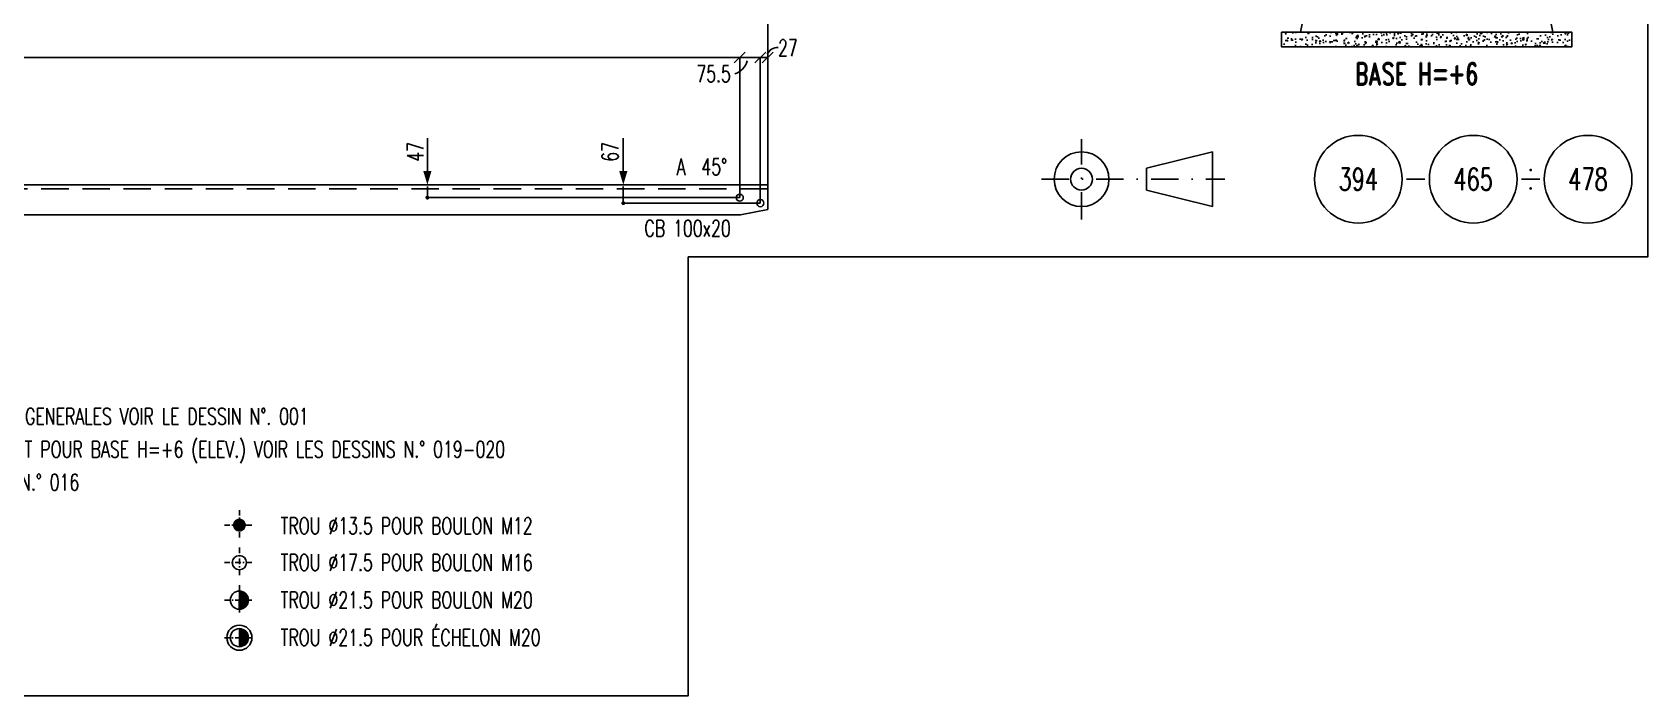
# Model space of a CAD drawing. Extents: x 554281 to 570501, y -61245 to -49765.
# Drawn here: x 564608 to 570501, y -61245 to -58826 of the extents above; entities that cross this region are included whole.
import ezdxf
from ezdxf.enums import TextEntityAlignment as Align

# ---------------------------------------------------------------- set-up
doc = ezdxf.new("R2010")
doc.units = 0
doc.header["$LTSCALE"] = 200
doc.header["$MEASUREMENT"] = 0
doc.linetypes.add('DASHDOT', pattern=[1, 0.5, -0.25, 0, -0.25])
doc.linetypes.add('DASHED', pattern=[0.75, 0.5, -0.25])
doc.layers.get('0').update_dxf_attribs({"linetype": 'CONTINUOUS'})
for name, color, linetype in [('ASSI', 6, 'CONTINUOUS'), ('BOLLINI_1', 7, 'CONTINUOUS'), ('FORI', 2, 'CONTINUOUS'), ('LINEA_ANG', 2, 'CONTINUOUS'), ('LM', 7, 'CONTINUOUS'), ('LS', 7, 'CONTINUOUS'), ('MZ', 6, 'DASHDOT'), ('QT_MAL', 7, 'CONTINUOUS'), ('QT_MPR', 7, 'CONTINUOUS'), ('TRAT-Y', 7, 'DASHED')]:
    doc.layers.add(name, color=color, linetype=linetype)
doc.styles.add('QUOTE', font='ROMANS8.SHX', dxfattribs={"width": 0.7})
doc.styles.add('RD', font='ROMAND8.SHX', dxfattribs={"width": 0.7})
doc.styles.add('RQL', font='ROMANS8.SHX', dxfattribs={"width": 0.7})
doc.styles.add('RS', font='ROMANS8.shx', dxfattribs={"width": 0.7})
doc.styles.get("Standard").update_dxf_attribs({"font": 'ROMANS8.SHX', "width": 0.7})
doc.dimstyles.new('FRECCE1', dxfattribs={"dimtxt": 60, "dimasz": 6.66, "dimexe": 0, "dimexo": 0, "dimgap": 1, "dimtad": 1, "dimzin": 0, "dimdsep": 46, "dimtxsty": 'RS', "dimblk1": 'QUOTP', "dimblk2": 'QUOTF', "dimsah": 1, "dimcen": 0, "dimclrd": 2, "dimclre": 2, "dimclrt": 7, "dimadec": 0, "dimazin": 0, "dimtfac": 1, "dimtix": 1, "dimtmove": 2, "dimatfit": 3, "dimldrblk": 'QUOTP', "dimfxl": 1, "dimtolj": 1, "dimtzin": 0, "dimarcsym": 0})
doc.dimstyles.new('TRATTO', dxfattribs={"dimscale": 0, "dimtxt": 60, "dimasz": 40, "dimexe": 0, "dimexo": 0, "dimgap": 5, "dimtad": 1, "dimrnd": 0.5, "dimdsep": 46, "dimtxsty": 'RS', "dimblk1": 'OBLIQUE', "dimblk2": 'OBLIQUE', "dimsah": 1, "dimcen": 0.09, "dimclrd": 2, "dimclre": 2, "dimclrt": 7, "dimadec": 0, "dimazin": 0, "dimtfac": 1, "dimtix": 1, "dimtmove": 2, "dimatfit": 3, "dimfxl": 1, "dimtolj": 1, "dimtzin": 0, "dimarcsym": 0})

# ---------------------------------------------------------------- blocks, each defined once
blk = doc.blocks.new('12')
at = {"color": 0}
for p, q in [((-1, 0.06), (-0.06, 1)), ((-1, 0.01), (-0.01, 1)), ((-1, -0.03), (0.03, 1)), ((-1, -0.07), (0.07, 1)), ((0.09, -1), (-1, 0.09)), ((0.05, -1), (-1, 0.05)), ((0, -1), (-1, 0)), ((-0.99, 0.16), (-0.16, 0.99)), ((-0.99, 0.11), (-0.11, 0.99)), ((-0.99, -0.11), (0.11, 0.99)), ((-0.99, -0.15), (0.15, 0.99)), ((0.17, -0.99), (-0.99, 0.17)), ((0.13, -0.99), (-0.99, 0.13)), ((-0.98, 0.22), (-0.22, 0.98)), ((-0.98, -0.19), (0.19, 0.98)), ((0.21, -0.98), (-0.98, 0.21)), ((-0.97, -0.23), (0.23, 0.97)), ((0.24, -0.97), (-0.97, 0.24)), ((-0.96, 0.28), (-0.28, 0.96)), ((-0.96, -0.27), (0.27, 0.96)), ((0.28, -0.96), (-0.96, 0.28)), ((-0.95, -0.3), (0.3, 0.95)), ((0.31, -0.95), (-0.95, 0.31)), ((-0.94, 0.34), (-0.34, 0.94)), ((-0.94, -0.33), (0.33, 0.94)), ((0.35, -0.94), (-0.94, 0.35)), ((-0.93, -0.37), (0.37, 0.93)), ((0.38, -0.93), (-0.93, 0.38)), ((-0.92, -0.4), (0.4, 0.92)), ((-0.91, 0.42), (-0.42, 0.91)), ((0.41, -0.91), (-0.91, 0.41)), ((-0.9, -0.43), (0.43, 0.9)), ((0.44, -0.9), (-0.9, 0.44)), ((-0.89, -0.46), (0.46, 0.89)), ((0.47, -0.88), (-0.88, 0.47)), ((-0.87, -0.49), (0.49, 0.87)), ((0.5, -0.87), (-0.87, 0.5)), ((-0.86, 0.52), (-0.52, 0.86)), ((-0.86, -0.52), (0.52, 0.86)), ((0.53, -0.85), (-0.85, 0.53)), ((-0.84, -0.54), (0.54, 0.84)), ((0.55, -0.83), (-0.83, 0.55)), ((-0.82, -0.57), (0.57, 0.82)), ((0.58, -0.81), (-0.81, 0.58)), ((-0.8, -0.6), (0.6, 0.8)), ((0.61, -0.79), (-0.79, 0.61)), ((-0.78, -0.62), (0.62, 0.78)), ((0.63, -0.78), (-0.78, 0.63)), ((-0.76, -0.65), (0.65, 0.76)), ((0.66, -0.75), (-0.75, 0.66)), ((-0.74, -0.67), (0.67, 0.74)), ((0.68, -0.73), (-0.73, 0.68)), ((-0.72, -0.69), (0.69, 0.72)), ((0.7, -0.71), (-0.71, 0.7)), ((-0.7, -0.72), (0.72, 0.7)), ((0.73, -0.69), (-0.69, 0.73)), ((0.75, -0.67), (-0.67, 0.75)), ((-0.67, -0.74), (0.74, 0.67)), ((-0.65, -0.76), (0.76, 0.65)), ((0.77, -0.64), (-0.64, 0.77)), ((-0.63, -0.78), (0.78, 0.63)), ((0.79, -0.62), (-0.62, 0.79)), ((-0.6, -0.8), (0.8, 0.6)), ((0.81, -0.59), (-0.59, 0.81)), ((-0.57, -0.82), (0.82, 0.57)), ((0.83, -0.56), (-0.56, 0.83)), ((-0.55, -0.84), (0.84, 0.55)), ((0.84, -0.54), (-0.54, 0.84)), ((-0.52, -0.85), (0.85, 0.52)), ((0.86, -0.51), (-0.51, 0.86)), ((-0.49, -0.87), (0.87, 0.49)), ((0.88, -0.48), (-0.48, 0.88)), ((-0.46, -0.89), (0.89, 0.46)), ((0.89, -0.45), (-0.45, 0.89)), ((-0.43, -0.9), (0.9, 0.43)), ((0.91, -0.42), (-0.42, 0.91)), ((-0.4, -0.92), (0.92, 0.4)), ((0.92, -0.39), (-0.39, 0.92)), ((-0.37, -0.93), (0.93, 0.37)), ((0.93, -0.36), (-0.36, 0.93)), ((-0.34, -0.94), (0.94, 0.34)), ((0.95, -0.33), (-0.33, 0.95)), ((-0.3, -0.95), (0.95, 0.3)), ((0.96, -0.29), (-0.29, 0.96)), ((-0.27, -0.96), (0.96, 0.27)), ((0.97, -0.26), (-0.26, 0.97)), ((-0.23, -0.97), (0.97, 0.23)), ((0.98, -0.22), (-0.22, 0.98)), ((-0.2, -0.98), (0.98, 0.2)), ((0.98, -0.18), (-0.18, 0.98)), ((-0.16, -0.99), (0.99, 0.16)), ((0.99, -0.14), (-0.14, 0.99)), ((-0.12, -0.99), (0.99, 0.12)), ((0.99, -0.1), (-0.1, 0.99)), ((-0.08, -1), (1, 0.08)), ((1, -0.06), (-0.06, 1)), ((-0.04, -1), (1, 0.04)), ((1, -0.02), (-0.02, 1)), ((1, 0.02), (0.02, 1)), ((1, 0.07), (0.07, 1)), ((0.99, 0.12), (0.12, 0.99)), ((0.98, 0.17), (0.17, 0.98)), ((0.97, 0.23), (0.23, 0.97)), ((0.96, 0.29), (0.29, 0.96)), ((0.93, 0.36), (0.36, 0.93)), ((0.9, 0.44), (0.44, 0.9)), ((0.84, 0.55), (0.55, 0.84)), ((-0.04, -1), (-1, -0.04)), ((-0.09, -1), (-1, -0.09)), ((-0.14, -0.99), (-0.99, -0.14)), ((-0.2, -0.98), (-0.98, -0.2)), ((-0.25, -0.97), (-0.97, -0.25)), ((-0.32, -0.95), (-0.95, -0.32)), ((-0.39, -0.92), (-0.92, -0.39)), ((-0.48, -0.88), (-0.88, -0.48)), ((-0.6, -0.8), (-0.8, -0.6)), ((0.01, -1), (1, -0.01)), ((0.05, -1), (1, -0.05)), ((0.1, -0.99), (0.99, -0.1)), ((0.15, -0.99), (0.99, -0.15)), ((0.21, -0.98), (0.98, -0.21)), ((0.27, -0.96), (0.96, -0.27)), ((0.33, -0.94), (0.94, -0.33)), ((0.41, -0.91), (0.91, -0.41)), ((0.5, -0.87), (0.87, -0.5)), ((0.66, -0.75), (0.75, -0.66))]:
    blk.add_line(p, q, dxfattribs=at)
blk.add_circle((0, 0), 1)
blk = doc.blocks.new('16')
blk.add_circle((0, 0), 1)
blk = doc.blocks.new('20')
at = {"color": 0}
for p, q in [((0, 0.98), (0.02, 1)), ((0, 0.94), (0.06, 1)), ((1, -0.01), (0, 0.99)), ((0, 0.89), (0.1, 0.99)), ((0, 0.85), (0.14, 0.99)), ((0, 0.8), (0.18, 0.98)), ((0, 0.76), (0.22, 0.98)), ((0, 0.71), (0.25, 0.97)), ((0, 0.67), (0.29, 0.96)), ((1, -0.05), (0, 0.95)), ((0, 0.62), (0.32, 0.95)), ((0, 0.58), (0.36, 0.93)), ((0, 0.53), (0.39, 0.92)), ((0, 0.49), (0.42, 0.91)), ((1, -0.09), (0, 0.9)), ((0, 0.44), (0.45, 0.89)), ((0, 0.4), (0.48, 0.88)), ((0.99, -0.13), (0, 0.86)), ((0, 0.35), (0.51, 0.86)), ((0, 0.31), (0.54, 0.84)), ((0, 0.26), (0.56, 0.83)), ((0.99, -0.17), (0, 0.81)), ((0, 0.22), (0.59, 0.81)), ((0, 0.17), (0.61, 0.79)), ((0.98, -0.21), (0, 0.77)), ((0, 0.13), (0.64, 0.77)), ((0, 0.08), (0.66, 0.75)), ((0, 0.04), (0.69, 0.73)), ((0.97, -0.25), (0, 0.72)), ((0, -0.01), (0.71, 0.7)), ((0.96, -0.28), (0, 0.68)), ((0, -0.05), (0.73, 0.68)), ((0, -0.1), (0.75, 0.66)), ((0.95, -0.32), (0, 0.63)), ((0, -0.14), (0.77, 0.63)), ((0, -0.19), (0.79, 0.61)), ((0.94, -0.35), (0, 0.59)), ((0, -0.23), (0.81, 0.58)), ((0, -0.28), (0.83, 0.56)), ((0.92, -0.38), (0, 0.54)), ((0, -0.32), (0.85, 0.53)), ((0.91, -0.41), (0, 0.5)), ((0, -0.36), (0.87, 0.5)), ((0, -0.41), (0.88, 0.47)), ((0.9, -0.44), (0, 0.45)), ((0, -0.45), (0.9, 0.44)), ((0.88, -0.47), (0, 0.41)), ((0, -0.5), (0.91, 0.41)), ((0, -0.54), (0.92, 0.38)), ((0.87, -0.5), (0, 0.36)), ((0, -0.59), (0.94, 0.35)), ((0.85, -0.53), (0, 0.32)), ((0, -0.63), (0.95, 0.31)), ((0, -0.68), (0.96, 0.28)), ((0.83, -0.56), (0, 0.27)), ((0, -0.72), (0.97, 0.25)), ((0.81, -0.58), (0, 0.23)), ((0, -0.77), (0.98, 0.21)), ((0.79, -0.61), (0, 0.18)), ((0, -0.81), (0.99, 0.17)), ((0.77, -0.63), (0, 0.14)), ((0, -0.86), (0.99, 0.13)), ((0.75, -0.66), (0, 0.09)), ((0, -0.9), (1, 0.09)), ((0.73, -0.68), (0, 0.05)), ((0, -0.95), (1, 0.05)), ((0.71, -0.7), (0, 0.01)), ((0, -0.99), (1, 0.01)), ((1, 0.04), (0.04, 1)), ((1, 0.09), (0.09, 1)), ((0.99, 0.14), (0.14, 0.99)), ((0.98, 0.19), (0.19, 0.98)), ((0.97, 0.25), (0.25, 0.97)), ((0.95, 0.31), (0.31, 0.95)), ((0.92, 0.38), (0.38, 0.92)), ((0.88, 0.47), (0.47, 0.88)), ((0.81, 0.59), (0.59, 0.81)), ((0.69, -0.73), (0, -0.04)), ((0.66, -0.75), (0, -0.08)), ((0.64, -0.77), (0, -0.13)), ((0.61, -0.79), (0, -0.17)), ((0.59, -0.81), (0, -0.22)), ((0.56, -0.83), (0, -0.26)), ((0.54, -0.84), (0, -0.31)), ((0.51, -0.86), (0, -0.35)), ((0.48, -0.88), (0, -0.4)), ((0.45, -0.89), (0, -0.44)), ((0.42, -0.91), (0, -0.49)), ((0.39, -0.92), (0, -0.53)), ((0.36, -0.93), (0, -0.58)), ((0.32, -0.95), (0, -0.62)), ((0.29, -0.96), (0, -0.67)), ((0.25, -0.97), (0, -0.71)), ((0.22, -0.98), (0, -0.76)), ((0.18, -0.98), (0, -0.8)), ((0.14, -0.99), (0, -0.85)), ((0.1, -0.99), (0, -0.89)), ((0.04, -1), (1, -0.04)), ((0.09, -1), (1, -0.09)), ((0.14, -0.99), (0.99, -0.14)), ((0.19, -0.98), (0.98, -0.19)), ((0.25, -0.97), (0.97, -0.25)), ((0.31, -0.95), (0.95, -0.31)), ((0.38, -0.92), (0.92, -0.38)), ((0.47, -0.88), (0.88, -0.47)), ((0.59, -0.81), (0.81, -0.59))]:
    blk.add_line(p, q, dxfattribs=at)
blk.add_line((0, 1), (0, -1))
blk.add_circle((0, 0), 1)
blk = doc.blocks.new('xxx')
blk.add_circle((0, 0), 8)
at = {"color": 3, "style": 'RQL', "width": 0.7}
blk.add_attdef('POS', text='', height=4, dxfattribs=at).set_placement((0, 0), align=Align.MIDDLE)
at = {"color": 3, "style": 'RQL', "width": 0.7, "flags": 1}
blk.add_attdef('POS1', (-0.39, -5.42), '', height=2, dxfattribs=at)
at = {"style": 'RQL', "width": 0.7, "flags": 1}
blk.add_attdef('TIPO', (-0.39, -8.66), '', height=2, dxfattribs=at)
blk = doc.blocks.new('ASSE98')
blk.add_line((0, 0), (1, 0))
at = {"color": 7, "style": 'QUOTE', "width": 0.5, "flags": 1}
for tag, p in [('TI', (1.3831, 6.8273)), ('DI_S', (1.3831, 6.4218)), ('D_S', (1.3831, 6.0209)), ('E_S', (1.3831, 5.6806)), ('NFORI', (1.3645, 5.2979)), ('ALAR', (1.3635, 4.9325)), ('FAM', (1.3775, 4.5465)), ('ALA', (1.3831, 4.1926)), ('DISP2', (1.3831, 3.8497)), ('DISP1', (1.3831, 3.5069)), ('PINZAF', (1.3831, 3.164)), ('PINZAI', (1.3831, 2.8211)), ('TRP', (1.3831, 2.4783)), ('NP', (1.3831, 2.1354)), ('SV', (1.3831, 1.7926)), ('PESO', (1.3831, 1.4497)), ('QUA', (1.3831, 1.1069)), ('LUN', (1.3831, 0.764)), ('PROF', (1.3831, 0.4211)), ('POS', (1.3831, 0.0783))]:
    blk.add_attdef(tag, p, '', height=0.2, dxfattribs=at)
at = {"color": 7, "flags": 1}
for tag, p in [('LAV1', (3.0743, 6.8285)), ('LAV2', (3.0743, 6.4951)), ('LAV3', (3.0743, 6.1618)), ('LAV4', (3.0743, 5.8285)), ('LAV5', (3.0743, 5.4951)), ('LAV6', (3.0743, 5.1618)), ('LAV7', (3.0743, 4.8285)), ('LAV8', (3.0743, 4.4951)), ('LAV9', (3.0743, 4.1618)), ('LAV10', (3.0743, 3.8285))]:
    blk.add_attdef(tag, p, '', height=0.2, dxfattribs=at)
blk = doc.blocks.new('_OBLIQUE')
at = {"color": 0, "linetype": 'ByBlock'}
blk.add_line((-0.5, -0.5), (0.5, 0.5), dxfattribs=at)
blk = doc.blocks.new('*D58')
at = {"layer": 'QT_MPR', "color": 2, "lineweight": -2, "transparency": 16777216}
for p, q in [((561640.8, -59437), (561640.8, -58918)), ((561640.8, -58918), (567188.5, -58918)), ((567188.5, -59429), (567188.5, -58918))]:
    blk.add_line(p, q, dxfattribs=at)
at = {"layer": 'QT_MPR', "color": 2, "lineweight": -2, "transparency": 16777216, "xscale": 40, "yscale": 40, "zscale": 40, "rotation": 180}
blk.add_blockref('_OBLIQUE', (561640.8, -58918), dxfattribs=at)
at = {"layer": 'QT_MPR', "color": 2, "lineweight": -2, "transparency": 16777216, "xscale": 40, "yscale": 40, "zscale": 40}
blk.add_blockref('_OBLIQUE', (567188.5, -58918), dxfattribs=at)
at = {"layer": 'QT_MPR', "color": 7, "transparency": 16777216, "insert": (564414.7, -58883), "char_height": 60, "attachment_point": 5, "style": 'RS'}
blk.add_mtext('\\A1;5547.5', dxfattribs=at)
blk = doc.blocks.new('*D59')
at = {"layer": 'QT_MPR', "color": 2, "lineweight": -2, "transparency": 16777216}
for p, q in [((567188.5, -59429), (567188.5, -58918)), ((567188.5, -58918), (567263.7, -58918)), ((567263.7, -59449), (567263.7, -58918))]:
    blk.add_line(p, q, dxfattribs=at)
at = {"layer": 'QT_MPR', "color": 2, "lineweight": -2, "transparency": 16777216, "xscale": 40, "yscale": 40, "zscale": 40, "rotation": 180}
blk.add_blockref('_OBLIQUE', (567188.5, -58918), dxfattribs=at)
at = {"layer": 'QT_MPR', "color": 2, "lineweight": -2, "transparency": 16777216, "xscale": 40, "yscale": 40, "zscale": 40}
blk.add_blockref('_OBLIQUE', (567263.7, -58918), dxfattribs=at)
at = {"layer": 'QT_MPR', "color": 7, "transparency": 16777216, "insert": (567093.3, -58977.6), "char_height": 60, "attachment_point": 5, "style": 'RS'}
blk.add_mtext('\\A1;75.5', dxfattribs=at)
blk = doc.blocks.new('*D61')
at = {"layer": 'QT_MPR', "color": 2, "lineweight": -2, "transparency": 16777216}
for p, q in [((567263.7, -59449), (567263.7, -58918)), ((567263.7, -58918), (567290.8, -58918)), ((567290.8, -59382), (567290.8, -58918))]:
    blk.add_line(p, q, dxfattribs=at)
at = {"layer": 'QT_MPR', "color": 2, "lineweight": -2, "transparency": 16777216, "xscale": 40, "yscale": 40, "zscale": 40, "rotation": 180}
blk.add_blockref('_OBLIQUE', (567263.7, -58918), dxfattribs=at)
at = {"layer": 'QT_MPR', "color": 2, "lineweight": -2, "transparency": 16777216, "xscale": 40, "yscale": 40, "zscale": 40}
blk.add_blockref('_OBLIQUE', (567290.8, -58918), dxfattribs=at)
at = {"layer": 'QT_MPR', "color": 7, "transparency": 16777216, "insert": (567364.4, -58882.6), "char_height": 60, "attachment_point": 5, "style": 'RS'}
blk.add_mtext('\\A1;27', dxfattribs=at)
blk = doc.blocks.new('QUOTP')
at = {"layer": 'ASSI', "color": 2, "const_width": 1.07}
blk.add_lwpolyline([(-0.53, 0, 1), (0.53, 0, 1)], format="xyb", close=True, dxfattribs=at)
blk = doc.blocks.new('QUOTF')
at = {"layer": 'LS', "color": 2}
blk.add_line((7.5, 0), (25.5, 0), dxfattribs=at)
blk.add_solid([(7.5, 2.25), (0, 0), (7.5, -2.25)], dxfattribs=at)
blk = doc.blocks.new('*D66')
at = {"layer": 'QT_MAL', "color": 2, "lineweight": -2, "transparency": 16777216}
blk.add_line((566049.1, -59422.3), (566049.1, -59388.6), dxfattribs=at)
at = {"layer": 'QT_MAL', "color": 2, "lineweight": -2, "transparency": 16777216, "xscale": 6.66, "yscale": 6.66, "zscale": 6.66}
for name, p, rotation in [('QUOTF', (566049.1, -59382), 90), ('QUOTP', (566049.1, -59429), 270)]:
    blk.add_blockref(name, p, dxfattribs=dict(at, rotation=rotation))
at = {"layer": 'QT_MAL', "color": 7, "transparency": 16777216, "insert": (566005.5, -59262.2), "char_height": 60, "attachment_point": 5, "rotation": 90, "style": 'RS'}
blk.add_mtext('\\A1;47', dxfattribs=at)
blk = doc.blocks.new('*D67')
at = {"layer": 'QT_MAL', "color": 2, "lineweight": -2, "transparency": 16777216}
blk.add_line((566763.8, -59442.3), (566763.8, -59388.6), dxfattribs=at)
at = {"layer": 'QT_MAL', "color": 2, "lineweight": -2, "transparency": 16777216, "xscale": 6.66, "yscale": 6.66, "zscale": 6.66}
for name, p, rotation in [('QUOTF', (566763.8, -59382), 90), ('QUOTP', (566763.8, -59449), 270)]:
    blk.add_blockref(name, p, dxfattribs=dict(at, rotation=rotation))
at = {"layer": 'QT_MAL', "color": 7, "transparency": 16777216, "insert": (566715.7, -59262.2), "char_height": 60, "attachment_point": 5, "rotation": 90, "style": 'RS'}
blk.add_mtext('\\A1;67', dxfattribs=at)

msp = doc.modelspace()

# ---------------------------------------------------------------- hatches: boundary and pattern name
at = {"layer": 'LS'}
h = msp.add_hatch(dxfattribs=at)
h.set_pattern_fill('AR-CONC', color=3, scale=7.200105, style=0)
h.set_pattern_definition([(50, (546648.02, -63378.25), (51.643486, -4.51822), [5.40008, -59.40087]), (355, (546648.02, -63378.25), (-9.99024, 54.15862), [4.32006, -47.52069]), (100.4514, (546652.324, -63378.63), (41.65328, 49.64037), [4.58936, -50.48297]), (46.1842, (546648.02, -63363.85), (76.84248, -11.91754), [8.10012, -89.1013]), (96.6356, (546654.424, -63364.845), (67.2967, 70.1375), [6.88404, -75.72444]), (351.1842, (546648.02, -63363.85), (67.29664, 70.13756), [6.4801, -71.28104]), (21, (546655.22, -63367.45), (42.977934, -28.98898), [5.40008, -59.40087]), (326, (546655.22, -63367.45), (17.51896, 52.21156), [4.32006, -47.52069]), (71.4514, (546658.8, -63369.87), (60.49691, 23.22253), [4.58936, -50.48297]), (37.5, (546648.02, -63378.252), (0.875522, 23.968707), [0, -46.944684, 0, -48.240703, 0, -47.700695]), (7.5, (546648.02, -63378.252), (18.941283, 28.398057), [0, -27.5044, 0, -45.86467, 0, -18.180265]), (327.5, (546631.964, -63378.252), (38.435776, -1.623974), [0, -18.000262, 0, -56.16082, 0, -74.521087]), (317.5, (546624.764, -63378.252), (41.990016, 7.207664), [0, -23.40034, 0, -37.296544, 0, -52.92077])])
h.paths.add_polyline_path([(570224.503, -58826.156), (569164.465, -58826.156), (569164.465, -58878.638), (570224.503, -58878.638)])

# ---------------------------------------------------------------- linework, layer by layer
at = {"color": 0}
for p, q in [((568672.674, -59321.851), (568913.11, -59261.851)), ((568913.11, -59261.851), (568913.11, -59461.851)), ((568672.674, -59321.851), (568672.674, -59401.851)), ((568913.11, -59461.851), (568672.674, -59401.851))]:
    msp.add_line(p, q, dxfattribs=at)
for radius in [100, 40]:
    msp.add_circle((568435.402, -59361.851), radius, dxfattribs=at)
at = {"layer": 'LINEA_ANG'}
for p, q in [((567290.833, -59381.983), (561490.833, -59381.983)), ((567290.833, -59471.983), (567290.833, -59381.983)), ((561490.833, -59491.983), (567190.833, -59491.983)), ((567190.833, -59491.983), (567290.833, -59471.983))]:
    msp.add_line(p, q, dxfattribs=at)
at = {"layer": 'LS', "color": 2}
msp.add_line((567290.833, -58540.955), (567290.833, -58918.021), dxfattribs=at)
at = {"layer": 'LS', "color": 6, "ltscale": 0.01}
for p, q in [((569255.267, -58720.889), (569234.635, -58826.156)), ((570133.701, -58720.889), (570154.333, -58826.156))]:
    msp.add_line(p, q, dxfattribs=at)
at = {"layer": 'LS', "color": 0}
for p, q in [((569688.301, -59361.851), (569620.966, -59361.851)), ((570107.427, -59361.851), (570040.092, -59361.851))]:
    msp.add_line(p, q, dxfattribs=at)
at = {"layer": 'LS', "color": 6}
for p, q in [((567188.549, -59428.983), (566044.319, -59428.983)), ((567263.686, -59448.983), (566762.997, -59448.983))]:
    msp.add_line(p, q, dxfattribs=at)
at = {"layer": 'LS', "color": 8}
msp.add_lwpolyline([(554280.738, -49765.145), (554280.738, -61245.145), (567000.738, -61245.145), (567000.738, -59645.145), (570500.738, -59645.145), (570500.738, -49765.145), (554280.738, -49765.145)], close=True, dxfattribs=at)
at = {"layer": 'LS', "color": 3}
msp.add_lwpolyline([(569164.465, -58826.156), (570224.503, -58826.156), (570224.503, -58878.638), (569164.465, -58878.638)], close=True, dxfattribs=at)
at = {"layer": 'LS', "color": 0, "const_width": 4.5}
for points in [[(570071.01, -59328.184, 1), (570076.51, -59328.184, 1)], [(570071.01, -59395.519, 1), (570076.51, -59395.519, 1)]]:
    msp.add_lwpolyline(points, format="xyb", close=True, dxfattribs=at)
at = {"layer": 'LS', "color": 0}
msp.add_circle((565363.278, -61033.64), 45.935, dxfattribs=at)
at = {"layer": 'LS', "color": 6}
for centre, radius, start, end in [((567328.416, -58924.941), 43.847, 90.0015166, 154.4733368), ((567150.846, -58914.212), 66.566, 287.0705791, 346.1838007)]:
    msp.add_arc(centre, radius, start, end, dxfattribs=at)
at = {"layer": 'MZ'}
for p, q in [((569694.484, -56257.847), (569694.484, -58826.156)), ((568435.402, -59508.459), (568435.402, -59215.244)), ((568288.795, -59361.851), (568958.305, -59361.851))]:
    msp.add_line(p, q, dxfattribs=at)
at = {"layer": 'MZ', "ltscale": 0.2}
for p, q in [((565363.278, -60568.301), (565363.278, -60678.019)), ((565308.419, -60623.16), (565418.137, -60623.16)), ((565363.278, -60705.127), (565363.278, -60814.845)), ((565363.278, -60705.127), (565363.278, -60814.845)), ((565308.419, -60759.986), (565418.137, -60759.986)), ((565308.419, -60759.986), (565418.137, -60759.986)), ((565363.278, -60841.954), (565363.278, -60951.672)), ((565308.419, -60896.813), (565418.137, -60896.813)), ((565308.419, -61033.64), (565418.137, -61033.64))]:
    msp.add_line(p, q, dxfattribs=at)
at = {"layer": 'TRAT-Y'}
msp.add_line((567290.833, -59396.983), (561490.833, -59396.983), dxfattribs=at)

# ---------------------------------------------------------------- block references
at = {"layer": 'ASSI'}
ref = msp.add_blockref('ASSE98', (567290.833, -59381.983), dxfattribs=dict(at, xscale=5800, rotation=180))
ref.add_attrib('PROF', 'L110x7', (562940.833, -59301.983), dxfattribs={"layer": '0', "color": 2, "height": 70, "style": 'QUOTE', "width": 0.7})
ref.add_attrib('LUN', '5800', (563481.633, -59301.983), dxfattribs={"layer": '0', "color": 2, "height": 70, "style": 'QUOTE', "width": 0.7})
ref.add_attrib('SV', 'Lg.', (563327.5, -59301.983), dxfattribs={"layer": '0', "color": 2, "height": 70, "style": 'QUOTE', "width": 0.7})
ref.add_attrib('LAV1', 'A  45%%d', (566958.888, -59346.494), dxfattribs={"layer": '0', "color": 254, "height": 60, "width": 0.7})
ref.add_attrib('LAV2', 'CB 100x20', (566840.97, -59570.767), dxfattribs={"layer": '0', "color": 7, "height": 60, "width": 0.7})
at = {"layer": 'BOLLINI_1', "xscale": 19.99800000000225, "yscale": 19.99800000000225, "zscale": 19.99800000000225}
for p, values in [((569445.071, -59361.851), {'POS': '394'}), ((569864.197, -59361.851), {'POS': '465'}), ((570283.323, -59361.851), {'POS': '478'})]:
    msp.add_blockref('xxx', p, dxfattribs=at).add_auto_attribs(values)
at = {"layer": 'FORI', "xscale": 13, "yscale": 13, "zscale": 13}
msp.add_blockref('16', (567188.549, -59428.983), dxfattribs=at)
at = {"layer": 'FORI', "xscale": 13, "yscale": 13, "zscale": 13, "rotation": 0.04745451600003003}
msp.add_blockref('16', (567263.686, -59448.983), dxfattribs=at)
at = {"layer": 'LM'}
for name, p, xscale, yscale, zscale, rotation in [('12', (565363.278, -60623.16), 20.79999999948258, 20.79999999948258, 20.79999999948258, 344.7569620653314), ('16', (565363.278, -60759.986), 26.00000000013639, 26.00000000013639, 26.00000000013639, 280.755082505952), ('20', (565363.278, -60896.813), 33, 33, 33, 358.474256613)]:
    msp.add_blockref(name, p, dxfattribs=dict(at, xscale=xscale, yscale=yscale, zscale=zscale, rotation=rotation))
at = {"layer": 'LM', "xscale": 32.90000000037241, "yscale": 32.90000000037241, "zscale": 32.90000000037241}
msp.add_blockref('20', (565363.278, -61033.64), dxfattribs=at)

# ---------------------------------------------------------------- texts
at = {"layer": 'LM', "color": 0, "style": 'RS', "width": 0.7}
for s, p in [('1- POUR LE PLAN GENERAL ET LES NOTES GENERALES VOIR LE DESSIN N%%D. 001', (563319.55, -60256.798)), ('2- POUR LE ELEMENT DE LIAISON PIEDS FUT POUR BASE H=+6 (ELEV.) VOIR LES DESSINS N.° 019-020', (563319.55, -60376.798)), ('3- POUR LE REPERE 394 VOIR LE DESSIN N.° 016', (563319.55, -60496.798))]:
    msp.add_text(s, height=60, dxfattribs=at).set_placement(p)
at = {"layer": 'LM', "linetype": 'ByBlock', "style": 'RS', "width": 0.7}
for s, p in [('TROU %%C13.5 POUR BOULON M12', (565513.557, -60655.721)), ('TROU %%C17.5 POUR BOULON M16', (565513.596, -60789.503)), ('TROU %%C21.5 POUR BOULON M20', (565513.596, -60926.329)), ('TROU %%C21.5 POUR ÉCHELON M20', (565513.57, -61063.156))]:
    msp.add_text(s, height=60, dxfattribs=at).set_placement(p)
at = {"layer": 'LS', "color": 3, "insert": (569658.362, -58977.564), "char_height": 80, "attachment_point": 5, "style": 'RD'}
msp.add_mtext('BASE H=+6', dxfattribs=at)

# ---------------------------------------------------------------- dimensions: what is measured, and where the dimension line sits
at = {"layer": 'QT_MAL'}
for base, p1, p2, text, picture, middle in [((566049.082, -59381.983), (566049.082, -59428.983), (566049.082, -59381.983), '47', '*D66', (566005.509, -59262.226)), ((566763.807, -59381.983), (566763.807, -59448.983), (566763.807, -59381.983), '67', '*D67', (566715.689, -59262.226))]:
    dim = msp.add_linear_dim(base=base, p1=p1, p2=p2, angle=90, text=text, dimstyle='FRECCE1', dxfattribs=at)
    dim.commit()
    dim.dimension.update_dxf_attribs({"geometry": picture, "text_midpoint": middle, "dimtype": 160})
at = {"layer": 'QT_MPR'}
for base, p1, p2, text, picture, middle in [((567188.549, -58918.021), (561640.833, -59436.983), (567188.549, -59428.983), '5547.5', '*D58', (564414.691, -58883.021)), ((567290.833, -58918.021), (567263.686, -59448.983), (567290.833, -59381.983), '27', '*D61', (567364.394, -58882.639)), ((567263.686, -58918.021), (567188.549, -59428.983), (567263.686, -59448.983), '75.5', '*D59', (567093.28, -58977.57))]:
    dim = msp.add_linear_dim(base=base, p1=p1, p2=p2, text=text, dimstyle='TRATTO', override={"dimscale": 1}, dxfattribs=at)
    dim.commit()
    dim.dimension.update_dxf_attribs({"geometry": picture, "text_midpoint": middle, "dimtype": 160})

doc.saveas('drawing.dxf')
